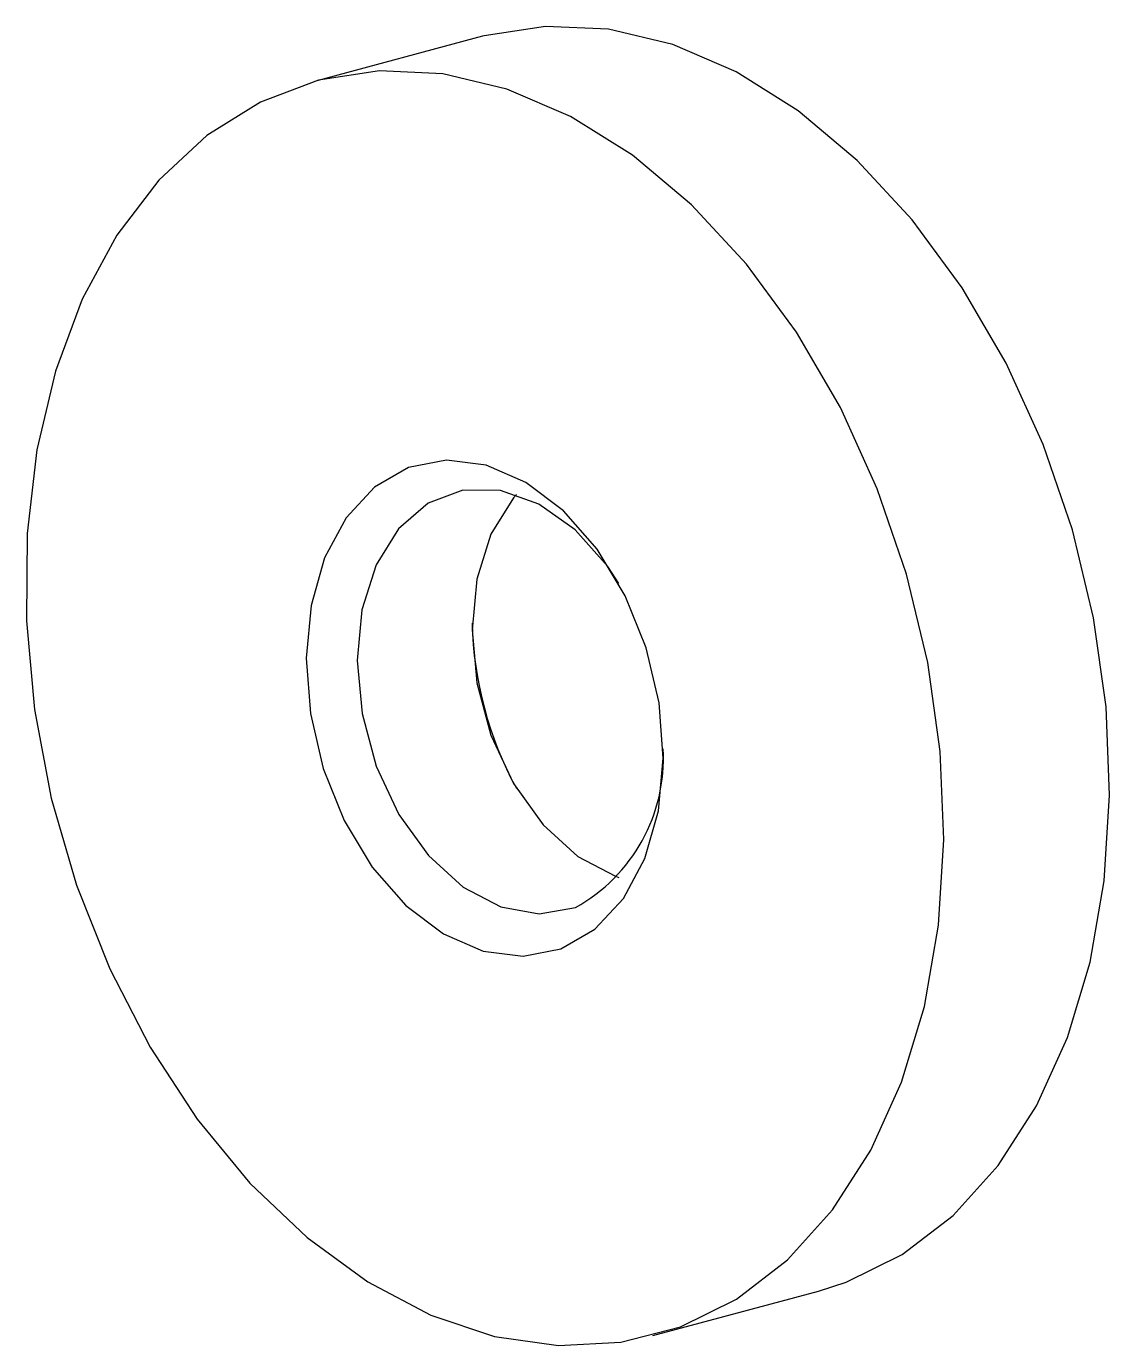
# Model space of a CAD drawing. Header units: millimetres. Extents: x -7982 to 6300, y -38 to 5016.
# Drawn here: x -6108.16 to -6078.13, y 2442.21 to 2478.77 of the extents above; entities that cross this region are included whole.
import ezdxf

# ---------------------------------------------------------------- set-up
doc = ezdxf.new("R2010")
doc.units = ezdxf.units.MM
doc.header["$LTSCALE"] = 15

msp = doc.modelspace()

# ---------------------------------------------------------------- linework, layer by layer
at = {"color": 7, "linetype": 'Continuous', "lineweight": 25}
for p, q in [((-6095.517, 2478.495), (-6100.113, 2477.263)), ((-6090.797, 2442.489), (-6086.2, 2443.721))]:
    msp.add_line(p, q, dxfattribs=at)
at = {"color": 7, "linetype": 'Continuous', "lineweight": 25, "flags": 128}
for points in [[(-6086.2, 2443.721), (-6085.431, 2443.967), (-6083.882, 2444.734), (-6082.468, 2445.819), (-6081.218, 2447.202), (-6080.155, 2448.856), (-6079.301, 2450.748), (-6078.671, 2452.841), (-6078.279, 2455.096), (-6078.132, 2457.468), (-6078.232, 2459.91), (-6078.578, 2462.376), (-6079.163, 2464.817), (-6079.976, 2467.186), (-6081, 2469.436), (-6082.217, 2471.525), (-6083.602, 2473.411), (-6085.127, 2475.057), (-6086.765, 2476.432), (-6088.482, 2477.508), (-6090.245, 2478.265), (-6092.021, 2478.689), (-6093.773, 2478.77), (-6095.469, 2478.507), (-6095.517, 2478.495)], [(-6090.028, 2442.736), (-6088.478, 2443.503), (-6087.064, 2444.588), (-6085.814, 2445.971), (-6084.751, 2447.624), (-6083.897, 2449.516), (-6083.267, 2451.61), (-6082.875, 2453.865), (-6082.728, 2456.236), (-6082.828, 2458.679), (-6083.174, 2461.144), (-6083.759, 2463.586), (-6084.572, 2465.954), (-6085.597, 2468.205), (-6086.813, 2470.293), (-6088.198, 2472.179), (-6089.724, 2473.825), (-6091.361, 2475.2), (-6093.078, 2476.277), (-6094.842, 2477.034), (-6096.617, 2477.457), (-6098.369, 2477.538), (-6100.065, 2477.276), (-6101.672, 2476.674), (-6103.157, 2475.746), (-6104.492, 2474.509), (-6105.651, 2472.987), (-6106.612, 2471.21), (-6107.356, 2469.212), (-6107.868, 2467.033), (-6108.139, 2464.714), (-6108.162, 2462.301), (-6107.939, 2459.841), (-6107.472, 2457.382), (-6106.771, 2454.971), (-6105.85, 2452.655), (-6104.727, 2450.481), (-6103.423, 2448.489), (-6101.965, 2446.718), (-6100.379, 2445.204), (-6098.698, 2443.976), (-6096.953, 2443.056), (-6095.18, 2442.465), (-6093.411, 2442.212), (-6091.683, 2442.303), (-6090.028, 2442.736)], [(-6093.344, 2453.211), (-6092.401, 2453.751), (-6091.611, 2454.598), (-6091.013, 2455.71), (-6090.638, 2457.031), (-6090.505, 2458.494), (-6090.62, 2460.027), (-6090.977, 2461.552), (-6091.559, 2462.994), (-6092.337, 2464.279), (-6093.27, 2465.343), (-6094.313, 2466.133), (-6095.414, 2466.609), (-6096.516, 2466.748), (-6097.565, 2466.542), (-6098.509, 2466.002), (-6099.299, 2465.155), (-6099.896, 2464.043), (-6100.271, 2462.722), (-6100.404, 2461.258), (-6100.289, 2459.725), (-6099.932, 2458.2), (-6099.35, 2456.759), (-6098.573, 2455.474), (-6097.639, 2454.41), (-6096.596, 2453.62), (-6095.496, 2453.143), (-6094.393, 2453.005), (-6093.344, 2453.211)], [(-6091.734, 2463.327), (-6092.045, 2463.798), (-6092.944, 2464.815), (-6093.955, 2465.533), (-6095.017, 2465.907), (-6096.061, 2465.914), (-6097.023, 2465.554), (-6097.842, 2464.849), (-6098.467, 2463.844), (-6098.858, 2462.601), (-6098.99, 2461.199), (-6098.856, 2459.725), (-6098.464, 2458.273), (-6097.838, 2456.934), (-6097.018, 2455.791), (-6096.056, 2454.917), (-6095.011, 2454.367), (-6093.95, 2454.174), (-6092.939, 2454.352), (-6092.939, 2454.352)], [(-6094.578, 2465.796), (-6094.66, 2465.702), (-6095.285, 2464.696), (-6095.676, 2463.453), (-6095.808, 2462.051), (-6095.674, 2460.578), (-6095.282, 2459.126), (-6094.656, 2457.786), (-6093.836, 2456.644), (-6092.874, 2455.77), (-6091.829, 2455.219), (-6091.736, 2455.188)]]:
    msp.add_lwpolyline(points, dxfattribs=at)
at = {"color": 7, "linetype": 'Continuous', "lineweight": 25}
for centre, radius, start, end in [((-6085.747, 2462.477), 10.062, 181.3704, 208.6255), ((-6095.24, 2458.496), 4.74, 299.049, 3.0472)]:
    msp.add_arc(centre, radius, start, end, dxfattribs=at)

doc.saveas('drawing.dxf')
